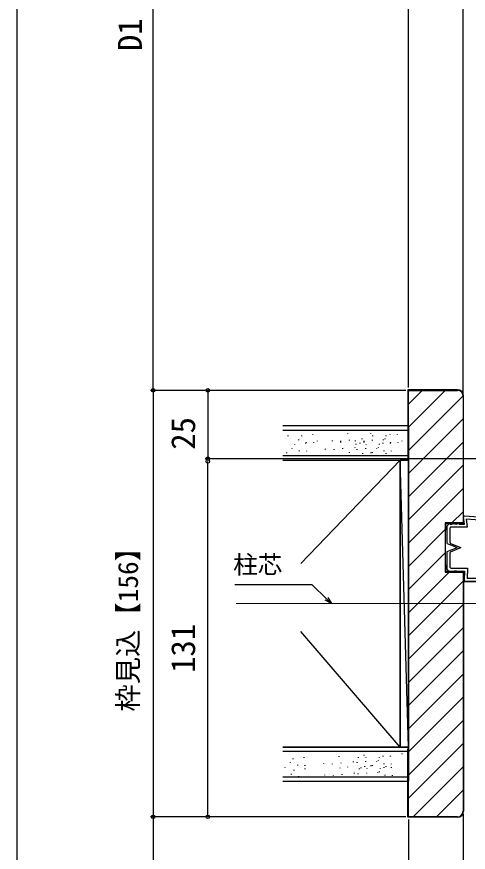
# Model space of a CAD drawing. Units: millimetres, scale not verified. Extents: x -525 to 525, y -783 to 780.
# Drawn here: x -525 to -359.6, y -625.2 to -319.5 of the extents above; entities that cross this region are included whole.
import ezdxf
from ezdxf.enums import TextEntityAlignment as Align

# ---------------------------------------------------------------- set-up
doc = ezdxf.new("R2010")
doc.units = ezdxf.units.MM
doc.header["$LTSCALE"] = 4
doc.layers.add('0-5_YKK_12', color=2, linetype='Continuous', lineweight=18)
for name, color, linetype in [('0-6_YKK_13', 4, 'Continuous'), ('0-8_YKK_D', 6, 'Continuous'), ('0-9_YKK_ZWAK', 7, 'Continuous'), ('0-A_YSS_K', 3, 'Continuous')]:
    doc.layers.add(name, color=color, linetype=linetype)
doc.styles.add('ＭＳ ゴシック', font='')
doc.styles.get('ＭＳ ゴシック').set_extended_font_data('MS Gothic')

msp = doc.modelspace()

# ---------------------------------------------------------------- linework, layer by layer
at = {"layer": '0-5_YKK_12'}
for p, q in [((-361.299, -525.718), (-361.209, -523.22)), ((-348.8, -526.248), (-360.8, -526.248)), ((-444.661, -534.246), (452.058, -534.246))]:
    msp.add_line(p, q, dxfattribs=at)
msp.add_arc((-360.8, -525.748), 0.5, 176.55187, 270, dxfattribs=at)
at = {"layer": '0-6_YKK_13'}
for p, q in [((-361.5, -462.746), (-361.5, -499.746)), ((-361, -505.148), (-361.299, -502.619)), ((-348.45, -503.248), (-360.95, -502.248)), ((-359.885, -506.198), (-360.199, -503.367)), ((-349.774, -504.187), (-360.199, -503.367)), ((-366.3, -504.748), (-367.3, -505.748)), ((-367.3, -512.248), (-367.3, -505.748)), ((-366.3, -504.748), (-366.3, -505.148)), ((-366.3, -505.148), (-365.6, -505.148)), ((-366.25, -511.935), (-366.25, -506.498)), ((-365.95, -506.198), (-359.885, -506.198)), ((-365.6, -505.148), (-364.6, -504.748)), ((-364.6, -504.748), (-364.6, -505.148)), ((-363.9, -505.148), (-364.6, -505.148)), ((-363.9, -505.148), (-362.9, -504.748)), ((-362.9, -504.748), (-362.9, -505.148)), ((-362.9, -505.148), (-361, -505.148)), ((-367.3, -512.248), (-363.623, -513.748)), ((-366.063, -512.212), (-362.3, -513.748)), ((-367.3, -515.248), (-363.623, -513.748)), ((-367.3, -521.748), (-367.3, -515.248)), ((-366.25, -520.998), (-366.25, -515.561)), ((-366.063, -515.283), (-362.3, -513.748)), ((-366.3, -522.748), (-367.3, -521.748)), ((-366.3, -522.748), (-366.3, -522.348)), ((-366.3, -522.348), (-365.6, -522.348)), ((-365.95, -521.298), (-359.885, -521.298)), ((-365.6, -522.348), (-364.6, -522.748)), ((-364.6, -522.748), (-364.6, -522.348)), ((-363.9, -522.348), (-364.6, -522.348)), ((-363.9, -522.348), (-362.9, -522.748)), ((-362.9, -522.748), (-362.9, -522.348)), ((-362.9, -522.348), (-361, -522.348)), ((-361.3, -522.546), (-361.3, -610.246)), ((-361, -522.348), (-361.149, -525.727)), ((-359.885, -521.298), (-360.057, -525.048)), ((-349.8, -525.048), (-360.057, -525.048)), ((-360.8, -526.098), (-348.8, -526.098)), ((-363.5, -612.246), (-381.5, -612.246))]:
    msp.add_line(p, q, dxfattribs=at)
for points in [[(-363.5, -456.046), (-381.7, -456.046), (-381.7, -481.046), (-381.5, -481.046)], [(-381.5, -612.246), (-381.5, -456.246), (-363.5, -456.246)], [(-368, -507.446), (-367.8, -507.446), (-367.8, -504.946), (-361.3, -504.946), (-361.3, -458.246)], [(-361.5, -458.246), (-361.5, -504.746), (-368, -504.746), (-368, -522.746), (-361.5, -522.746), (-361.5, -610.246)], [(-361.3, -522.546), (-367.8, -522.546), (-367.8, -520.046), (-368, -520.046)], [(-363.5, -612.446), (-381.7, -612.446), (-381.7, -587.446), (-381.5, -587.446)]]:
    msp.add_lwpolyline(points, dxfattribs=at)
for centre, radius, start, end in [((-363.5, -458.246), 2.2, 0.00001, 89.99999), ((-363.5, -458.246), 2, 0.00001, 89.99999), ((-360.95, -502.598), 0.35, 90, 183.44813), ((-365.95, -506.498), 0.3, 90, 180), ((-365.95, -511.935), 0.3, 180, 247.805), ((-365.95, -515.561), 0.3, 112.195, 180), ((-365.95, -520.998), 0.3, 180, 270), ((-360.8, -525.748), 0.35, 176.55187, 270), ((-363.5, -610.246), 2.2, 270.00001, 359.99999), ((-363.5, -610.246), 2, 270.00001, 359.99999)]:
    msp.add_arc(centre, radius, start, end, dxfattribs=at)
at = {"layer": '0-8_YKK_D'}
for p, q in [((-381.5, -455.246), (-381.5, -128.619)), ((-361.5, -457.246), (-361.5, -128.619)), ((-361.5, -457.246), (-361.5, -128.619)), ((-475, -456.246), (-475, -190.065)), ((-386.5, -456.246), (-476, -456.246)), ((-382.5, -456.246), (-476, -456.246)), ((-475, -456.246), (-475, -612.246)), ((-386.5, -456.246), (-456, -456.246)), ((-455, -456.246), (-455, -481.246)), ((-338.499, -481.246), (-456, -481.246)), ((-455, -612.246), (-455, -482.246)), ((-361.5, -611.246), (-361.5, -715.906)), ((-361.5, -611.246), (-361.5, -715.906)), ((-382.5, -612.246), (-476, -612.246)), ((-386.5, -612.246), (-476, -612.246)), ((-475, -612.246), (-475, -688.045)), ((-382.5, -612.246), (-456, -612.246)), ((-381.5, -613.246), (-381.5, -745.906)), ((-381.5, -613.246), (-381.5, -715.906))]:
    msp.add_line(p, q, dxfattribs=at)
for points in [[(-409.704, -534.246), (-411.534, -532.47), (-416.734, -527.423), (-445.085, -527.423)], [(-411.058, -531.98), (-409.704, -534.246), (-412.01, -532.96)]]:
    msp.add_lwpolyline(points, dxfattribs=at)
for centre in [(-475, -456.246), (-475, -456.246), (-455, -456.246), (-455, -481.246), (-455, -482.246), (-475, -612.246), (-475, -612.246), (-455, -612.246)]:
    msp.add_circle(centre, 0.637, dxfattribs=at)
at = {"layer": '0-9_YKK_ZWAK'}
msp.add_line((-525, 746.8), (-525, -783.2), dxfattribs=at)
at = {"layer": '0-A_YSS_K'}
for p, q in [((-381.5, -461.241), (-376.505, -456.246)), ((-381.5, -469.726), (-368.02, -456.246)), ((-381.5, -478.212), (-361.5, -458.212)), ((-381.5, -486.697), (-361.5, -466.697)), ((-381.5, -469.246), (-427.5, -469.246)), ((-427.5, -470.746), (-381.5, -470.746)), ((-381.5, -469.246), (-381.5, -481.746)), ((-425.642, -472.79), (-425.642, -472.99)), ((-420.707, -472.79), (-420.707, -472.99)), ((-416.67, -472.341), (-416.67, -472.541)), ((-403.886, -472.005), (-403.886, -472.205)), ((-395.408, -472.005), (-395.408, -472.205)), ((-394.663, -472.79), (-394.663, -472.99)), ((-389.729, -472.79), (-389.729, -472.99)), ((-388.343, -472.341), (-388.343, -472.541)), ((-385.692, -472.341), (-385.692, -472.541)), ((-423.204, -475.881), (-423.204, -476.081)), ((-421.717, -474.248), (-421.717, -474.448)), ((-419.166, -475.432), (-419.166, -475.632)), ((-419.025, -475.145), (-419.025, -475.345)), ((-416.334, -475.257), (-416.334, -475.457)), ((-414.905, -474.647), (-414.905, -474.847)), ((-409.493, -474.584), (-409.493, -474.784)), ((-406.382, -475.096), (-406.382, -475.296)), ((-406.353, -474.696), (-406.353, -474.896)), ((-403.213, -474.36), (-403.213, -474.56)), ((-401.015, -474.584), (-401.015, -474.784)), ((-400.746, -475.818), (-400.746, -476.018)), ((-399.317, -475.432), (-399.317, -475.632)), ((-398.615, -473.911), (-398.615, -474.111)), ((-397.904, -475.096), (-397.904, -475.296)), ((-397.875, -474.696), (-397.875, -474.896)), ((-397.16, -475.881), (-397.16, -476.081)), ((-394.735, -474.36), (-394.735, -474.56)), ((-392.268, -475.818), (-392.268, -476.018)), ((-392.225, -475.881), (-392.225, -476.081)), ((-390.839, -475.432), (-390.839, -475.632)), ((-390.738, -474.248), (-390.738, -474.448)), ((-390.137, -473.911), (-390.137, -474.111)), ((-388.188, -475.432), (-388.188, -475.632)), ((-388.047, -475.145), (-388.047, -475.345)), ((-385.355, -475.257), (-385.355, -475.457)), ((-383.927, -474.647), (-383.927, -474.847)), ((-381.5, -495.182), (-361.5, -475.182)), ((-426.231, -479.021), (-426.231, -479.221)), ((-424.213, -477.338), (-424.213, -477.538)), ((-421.521, -478.236), (-421.521, -478.436)), ((-418.83, -478.348), (-418.83, -478.548)), ((-411.989, -477.675), (-411.989, -477.875)), ((-408.849, -477.787), (-408.849, -477.987)), ((-405.709, -477.451), (-405.709, -477.651)), ((-403.242, -478.908), (-403.242, -479.108)), ((-401.111, -477.002), (-401.111, -477.202)), ((-400.371, -477.787), (-400.371, -477.987)), ((-398.308, -479.245), (-398.308, -479.445)), ((-397.231, -477.451), (-397.231, -477.651)), ((-395.253, -479.021), (-395.253, -479.221)), ((-394.764, -478.908), (-394.764, -479.108)), ((-393.235, -477.338), (-393.235, -477.538)), ((-392.633, -477.002), (-392.633, -477.202)), ((-390.543, -478.236), (-390.543, -478.436)), ((-389.83, -479.245), (-389.83, -479.445)), ((-387.852, -478.348), (-387.852, -478.548)), ((-381.5, -480.246), (-427.5, -480.246)), ((-427.5, -481.746), (-381.5, -481.746)), ((-427.5, -481.746), (-381.5, -481.746)), ((-384.5, -481.746), (-420.916, -519.555)), ((-420.916, -481.746), (-384.5, -481.746)), ((-384.5, -586.746), (-384.5, -481.746)), ((-381.5, -481.746), (-384.5, -481.746)), ((-381.5, -481.746), (-381.5, -586.746)), ((-381.5, -503.668), (-361.5, -483.668)), ((-381.5, -512.153), (-361.5, -492.153)), ((-365.608, -504.746), (-361.5, -500.638)), ((-381.5, -520.638), (-368, -507.138)), ((-381.5, -529.123), (-368, -515.623)), ((-381.5, -537.609), (-366.637, -522.746)), ((-381.5, -546.094), (-361.5, -526.094)), ((-381.5, -554.579), (-361.5, -534.579)), ((-381.5, -563.064), (-361.5, -543.064)), ((-384.5, -586.746), (-420.916, -544.49)), ((-381.5, -571.55), (-361.5, -551.55)), ((-381.5, -580.035), (-361.5, -560.035)), ((-381.5, -588.52), (-361.5, -568.52)), ((-381.5, -597.006), (-361.5, -577.006)), ((-384.5, -586.746), (-420.916, -586.747)), ((-381.5, -586.746), (-384.5, -586.746)), ((-381.5, -605.491), (-361.5, -585.491)), ((-381.5, -586.746), (-381.5, -599.246)), ((-427.5, -588.246), (-381.5, -588.246)), ((-397.904, -589.596), (-397.904, -589.796)), ((-390.839, -589.932), (-390.839, -590.132)), ((-388.188, -589.932), (-388.188, -590.132)), ((-383.927, -589.147), (-383.927, -589.347)), ((-424.815, -592.365), (-424.815, -592.565)), ((-423.806, -590.907), (-423.806, -591.107)), ((-419.769, -590.458), (-419.769, -590.658)), ((-412.592, -592.701), (-412.592, -592.901)), ((-409.452, -592.813), (-409.452, -593.013)), ((-406.984, -590.122), (-406.984, -590.322)), ((-406.312, -592.477), (-406.312, -592.677)), ((-401.714, -592.028), (-401.714, -592.228)), ((-400.371, -592.287), (-400.371, -592.487)), ((-399.92, -590.458), (-399.92, -590.658)), ((-397.231, -591.951), (-397.231, -592.151)), ((-397.16, -590.381), (-397.16, -590.581)), ((-393.235, -591.838), (-393.235, -592.038)), ((-392.633, -591.502), (-392.633, -591.702)), ((-392.225, -590.381), (-392.225, -590.581)), ((-390.543, -592.736), (-390.543, -592.936)), ((-387.852, -592.848), (-387.852, -593.048)), ((-426.834, -594.047), (-426.834, -594.247)), ((-423.449, -595.067), (-423.449, -595.267)), ((-422.124, -593.262), (-422.124, -593.462)), ((-419.432, -593.374), (-419.432, -593.574)), ((-419.412, -594.619), (-419.412, -594.819)), ((-406.628, -594.282), (-406.628, -594.482)), ((-403.844, -593.935), (-403.844, -594.135)), ((-399.563, -594.619), (-399.563, -594.819)), ((-398.91, -594.271), (-398.91, -594.471)), ((-397.547, -593.756), (-397.547, -593.956)), ((-396.803, -594.541), (-396.803, -594.741)), ((-395.253, -593.521), (-395.253, -593.721)), ((-394.764, -593.408), (-394.764, -593.608)), ((-392.878, -595.999), (-392.878, -596.199)), ((-392.277, -595.663), (-392.277, -595.863)), ((-391.869, -594.541), (-391.869, -594.741)), ((-390.482, -594.093), (-390.482, -594.293)), ((-389.83, -593.745), (-389.83, -593.945)), ((-387.831, -594.093), (-387.831, -594.293)), ((-379.77, -612.246), (-361.5, -593.976)), ((-381.5, -597.746), (-427.5, -597.746)), ((-424.459, -596.525), (-424.459, -596.725)), ((-421.767, -597.422), (-421.767, -597.622)), ((-419.076, -597.535), (-419.076, -597.735)), ((-412.235, -596.862), (-412.235, -597.062)), ((-409.095, -596.974), (-409.095, -597.174)), ((-405.955, -596.637), (-405.955, -596.837)), ((-401.357, -596.189), (-401.357, -596.389)), ((-400.014, -596.448), (-400.014, -596.648)), ((-396.874, -596.111), (-396.874, -596.311)), ((-394.407, -597.569), (-394.407, -597.769)), ((-390.186, -596.896), (-390.186, -597.096)), ((-387.495, -597.008), (-387.495, -597.208)), ((-427.5, -599.246), (-381.5, -599.246)), ((-371.285, -612.246), (-361.5, -602.461)), ((-362.57, -612.017), (-361.729, -611.176))]:
    msp.add_line(p, q, dxfattribs=at)
for points in [[(-381.5, -586.746), (-384.5, -481.746), (-384.5, -586.746)], [(-381.5, -586.746), (-427.5, -586.746), (-381.5, -586.746)]]:
    msp.add_lwpolyline(points, dxfattribs=at)

# ---------------------------------------------------------------- texts
at = {"layer": '0-8_YKK_D', "style": 'ＭＳ ゴシック'}
for s, height, p in [('D1', 8.798, (-476.5, -332.121)), ('25', 8.798, (-457, -477.973)), ('枠見込【156】', 7.331, (-478.364, -573.763)), ('131', 8.798, (-457, -559.621))]:
    msp.add_text(s, height=height, rotation=90, dxfattribs=at).set_placement(p, align=Align.BOTTOM_LEFT)
msp.add_text('柱芯', height=6.598, dxfattribs=at).set_placement((-445.699, -525.247), align=Align.BOTTOM_LEFT)

doc.saveas('drawing.dxf')
